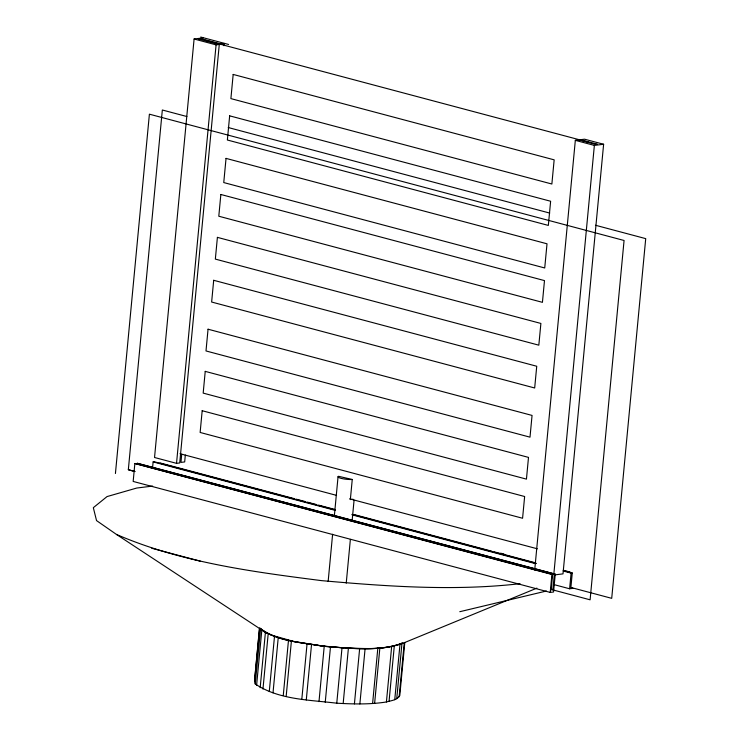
<?xml version="1.0" encoding="UTF-8"?>
<svg xmlns="http://www.w3.org/2000/svg" width="741" height="741" viewBox="0 0 741 741"><rect width="100%" height="100%" fill="white"/><g stroke="black" fill="none" stroke-linecap="round" stroke-linejoin="round"><path stroke-width="1.11" d="M115.429 473.499L149.395 114.179L624.07 240.482L590.105 599.812L551.749 589.604M135.001 471.563L128.332 469.711L162.335 110.001L186.889 116.532M554.342 574.266L552.897 589.577L551.193 589.79L552.647 574.386L134.862 463.505L133.167 481.437L550.22 592.411L553.564 591.994L555.25 574.155L137.298 463.292L555.25 574.155M152.6 467.488L153.128 461.902L154.295 461.763L335.34 509.938M203.275 37.865L194.096 39.004L154.536 457.493L176.525 463.347L179.72 462.949L219.28 44.46L198.393 38.903L200.663 38.625L220.503 43.904L224.236 43.441L224.014 45.738M176.525 463.347L216.085 44.858L219.28 44.46M181.712 454.344L180.952 462.393L184.676 461.93L185.324 455.03M259.443 628.488L254.534 680.47L255.247 683.952C278.764 699.865 309.423 699.837 336.766 703.2C353.3 704.117 370.009 704.589 386.422 701.968C391.081 700.606 397.148 700.236 399.788 695.567L404.808 642.456M254.561 681.211L259.582 628.099M255.247 683.952L260.582 628.979C279.718 642.002 304.255 642.929 326.457 646.56C351.206 648.31 377.012 651.302 401.15 644.003L536.892 588.141M256.608 685.23L261.842 629.859M260.174 687.713L265.417 632.342M262.962 689.102L268.196 633.731M269.279 691.575L274.513 636.213M273.012 692.854L278.245 637.482M283.257 695.586L288.49 640.215M286.174 696.327L291.408 640.956M301.809 699.309L307.043 643.938M306.283 699.949L311.516 644.577M328.152 581.435L332.616 534.242M334.358 515.829L338.053 476.695M318.991 701.634L324.225 646.263M325.243 702.264L330.477 646.893M352.253 479.483L351.28 479.529A9.077 1.751 5.4 0 1 341.295 478.408A9.077 1.751 5.4 0 1 338.461 476.278L352.253 479.483L350.354 499.564L353.031 499.239M346.232 583.158L350.373 539.365M352.114 520.932L354.068 500.184M336.766 703.2L342.009 647.829M343.166 703.561L348.4 648.199M354.42 703.885L359.654 648.514M359.867 703.95L365.1 648.579M372.603 703.515L377.836 648.143M374.622 703.422L379.855 648.06M386.422 701.968L391.656 646.597M389.062 701.338L394.295 645.967M394.749 699.708L399.983 644.337M396.731 698.707L401.965 643.345C376.289 652.423 347.835 647.884 321.224 645.967C300.67 642.002 276.791 641.715 259.896 628.035M399.149 696.753L404.28 642.512M534.715 569.949L575.331 140.345L578.925 139.901L595.82 144.393L597.283 144.208L580.388 139.716L584.575 139.197L603.619 144.263L563.003 573.867L554.787 574.886M550.22 592.411L551.915 574.479L552.647 574.386M553.86 573.867L594.365 145.412L603.619 144.263M553.972 584.603L569.616 588.771L571.098 573.126L572.265 572.978L570.876 587.696L572.043 587.557M401.15 644.003L402.502 642.91C384.95 650.617 364.683 648.273 345.945 648.014M459.791 611.705L546.423 591.022M152.646 486.077L136.742 488.041L107.037 496.581L93.32 507.687L96.543 520.599L116.467 534.437L266.417 633.036M520.052 583.695C454.085 591.216 387.376 586.446 321.455 580.62C252.014 571.719 181.23 562.456 116.467 534.437M569.616 588.771L572.969 588.354M343.694 647.903L323.067 646.152L293.603 641.41L271.308 635.111L264.213 631.74L260.313 628.424M128.332 469.711L134.742 471.48M200.709 37.05L228.608 44.469M205.359 40.236L588.382 142.152M575.331 140.345L594.365 145.412M194.096 39.004L216.085 44.858M228.2 127.526L549.711 213.075M595.477 225.255L645.717 238.63L611.714 598.339L571.459 587.622M179.98 453.705L336.562 495.377M349.632 498.85L537.345 548.803M500.675 553.175L504.028 554.073M159.926 462.903L294.038 498.582M296.27 499.184L305.209 501.564M307.45 502.157L316.388 504.538M318.621 505.13L335.386 509.586M354.383 514.643L491.848 551.221M494.08 551.813L534.317 562.521M563.373 570.255L570.079 572.043M352.105 514.393L536.503 563.466M563.327 570.598L572.265 572.978M153.128 461.902L335.293 510.373M352.058 514.838L535.335 563.605M563.271 571.042L571.098 573.126M134.862 463.505L551.915 574.479M550.665 588.975L552.897 589.577M151.738 548.257L200.459 561.224M208.054 329.208L205.998 350.947L530 437.162L532.057 415.423L208.054 329.208M220.855 194.485L218.799 216.224L542.431 302.337L544.487 280.598L220.855 194.485M217.4 237.361L215.344 259.1L538.827 345.176L540.884 323.437L217.4 237.361M213.695 280.293L211.639 302.032L534.678 387.988L536.734 366.249L213.695 280.293M233.174 74.433L230.896 98.609L551.869 184.018L554.157 159.843L233.174 74.433M205.229 371.371L203.182 393.11L526.443 479.131L528.5 457.392L205.229 371.371M229.654 115.837L227.367 140.012L548.34 225.421L550.628 201.246L229.654 115.837M202.182 410.718L200.135 432.457L522.581 518.255L524.637 496.516L202.182 410.718M226.042 158.389L223.754 182.564L544.728 267.973L547.015 243.798L226.042 158.389"/></g></svg>
